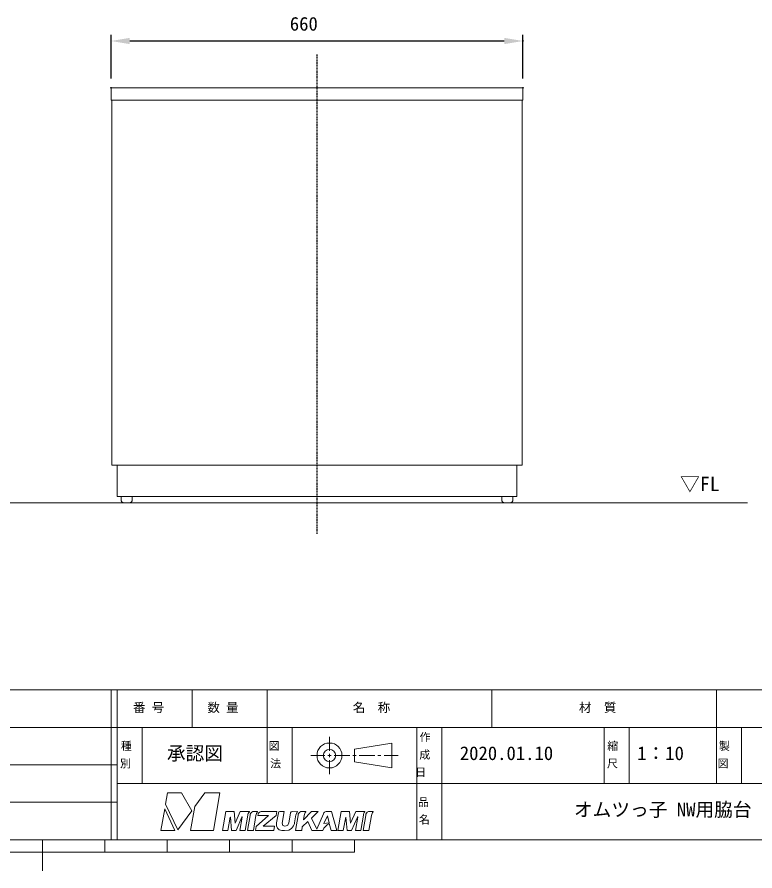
# Model space of a CAD drawing. Units: millimetres, scale not verified. Extents: x -203 to 203, y -143 to 143.
# Drawn here: x -4.1 to 114.2, y -143 to -6.2 of the extents above; entities that cross this region are included whole.
import ezdxf
from ezdxf.enums import TextEntityAlignment as Align

# ---------------------------------------------------------------- set-up
doc = ezdxf.new("R2010")
doc.units = ezdxf.units.MM
doc.header["$LTSCALE"] = 0.5
doc.header["$PDMODE"] = 32
doc.header["$PDSIZE"] = 0.1
doc.linetypes.add('USER1', pattern=[0.629921, 0.393701, -0.07874, 0.07874, -0.07874])
for name, color, linetype, lineweight in [('0-1_DIMENSION_LINES$02_DIMENSI', 7, 'Continuous', 25), ('0-3_DIMENSION_LINES$03_LINES', 7, 'Continuous', 18), ('0-4_DIMENSION_LINES$01_CENTER_', 7, 'USER1', 25), ('0-5_図面_FORMAT$03_TEXT', 7, 'Continuous', 18), ('0-6_図面_FORMAT$02_LOGO$01_MZ_LO', 7, 'Continuous', 18), ('0-8_図面_FORMAT$01_WAKU$OUT_LINE', 6, 'Continuous', 18), ('0-9_図面_FORMAT$01_WAKU$SUB_LINE', 7, 'Continuous', 18)]:
    doc.layers.add(name, color=color, linetype=linetype, lineweight=lineweight)
doc.layers.add('0-2_DEFPOINTS', color=7, linetype='Continuous')
doc.styles.add('ＭＳ ゴシック', font='')
doc.styles.get('ＭＳ ゴシック').set_extended_font_data('MS Gothic')

# ---------------------------------------------------------------- blocks, each defined once
blk = doc.blocks.new('D2')
at = {"layer": '0-1_DIMENSION_LINES$02_DIMENSI'}
for p, q in [((442, 265), (442, 279)), ((448, 277), (568, 277)), ((574, 265), (574, 279))]:
    blk.add_line(p, q, dxfattribs=at)
for points in [[(448, 278), (448, 276), (442, 277)], [(568, 276), (568, 278), (574, 277)]]:
    blk.add_solid(points, dxfattribs=at)
at = {"layer": '0-2_DEFPOINTS'}
for p in [(574, 277), (442, 262), (574, 262)]:
    blk.add_point(p, dxfattribs=at)
at = {"layer": '0-1_DIMENSION_LINES$02_DIMENSI', "style": 'ＭＳ ゴシック'}
blk.add_text('660', height=4.399, dxfattribs=at).set_placement((499.286, 279), align=Align.BOTTOM_LEFT)
blk = doc.blocks.new('_X13')
at = {"layer": '0-5_図面_FORMAT$03_TEXT', "style": 'ＭＳ ゴシック'}
for s, p in [('製', (636.801, 49.002)), ('図', (636.385, 43.38))]:
    blk.add_text(s, height=2.566, dxfattribs=at).set_placement(p, align=Align.BOTTOM_LEFT)
blk = doc.blocks.new('_X12')
at = {"layer": '0-5_図面_FORMAT$03_TEXT', "style": 'ＭＳ ゴシック'}
for s, p in [('縮', (601.025, 49.002)), ('尺', (600.952, 43.38))]:
    blk.add_text(s, height=2.566, dxfattribs=at).set_placement(p, align=Align.BOTTOM_LEFT)
blk = doc.blocks.new('_X11')
at = {"layer": '0-5_図面_FORMAT$03_TEXT', "style": 'ＭＳ ゴシック'}
for s, p in [('品', (540.35, 31.002)), ('名', (540.651, 25.38))]:
    blk.add_text(s, height=2.566, dxfattribs=at).set_placement(p, align=Align.BOTTOM_LEFT)
blk = doc.blocks.new('_X10')
at = {"layer": '0-5_図面_FORMAT$03_TEXT', "style": 'ＭＳ ゴシック'}
for s, p in [('種', (445.127, 49.002)), ('別', (444.903, 43.38))]:
    blk.add_text(s, height=2.566, dxfattribs=at).set_placement(p, align=Align.BOTTOM_LEFT)
blk = doc.blocks.new('_X9')
at = {"layer": '0-5_図面_FORMAT$03_TEXT', "style": 'ＭＳ ゴシック'}
for s, p in [('図', (492.487, 49.002)), ('法', (492.977, 43.38))]:
    blk.add_text(s, height=2.566, dxfattribs=at).set_placement(p, align=Align.BOTTOM_LEFT)
blk = doc.blocks.new('_X8')
at = {"layer": '0-5_図面_FORMAT$03_TEXT', "style": 'ＭＳ ゴシック'}
for s, p in [('作', (540.875, 51.813)), ('成', (540.801, 46.191)), ('日', (539.482, 40.568))]:
    blk.add_text(s, height=2.566, dxfattribs=at).set_placement(p, align=Align.BOTTOM_LEFT)

msp = doc.modelspace()

# ---------------------------------------------------------------- linework, layer by layer
at = {"layer": '0-3_DIMENSION_LINES$03_LINES'}
for p, q in [((12.6, -83), (12.6, -83.5)), ((14.4, -83), (12.6, -83)), ((14.4, -83.5), (14.4, -83)), ((73.6, -83.5), (73.6, -83)), ((73.6, -83), (75.4, -83)), ((75.4, -83), (75.4, -83.5)), ((-92, -84), (113, -84)), ((13.1, -84), (13.9, -84)), ((74.9, -84), (74.1, -84))]:
    msp.add_line(p, q, dxfattribs=at)
for points in [[(11, -17.5), (77, -17.5), (77, -19.5), (11, -19.5)], [(11.1, -19.5), (76.9, -19.5), (76.9, -78), (11.1, -78)], [(12, -78), (76, -78), (76, -83), (12, -83)]]:
    msp.add_lwpolyline(points, close=True, dxfattribs=at)
for centre, start, end in [((13.1, -83.5), 180, 270), ((13.9, -83.5), 270, 0), ((74.1, -83.5), 180, 270), ((74.9, -83.5), 270, 0)]:
    msp.add_arc(centre, 0.5, start, end, dxfattribs=at)
at = {"layer": '0-4_DIMENSION_LINES$01_CENTER_'}
msp.add_line((44, -89), (44, -12), dxfattribs=at)
at = {"layer": '0-5_図面_FORMAT$03_TEXT'}
for p, q in [((46, -123.75), (46, -121.5)), ((56, -122.5), (50, -123.5)), ((56, -126.5), (56, -122.5)), ((45.25, -124.5), (43, -124.5)), ((46.25, -124.5), (45.75, -124.5)), ((46, -124.75), (46, -124.25)), ((49.25, -124.5), (46.75, -124.5)), ((50.25, -124.5), (49.75, -124.5)), ((50, -123.5), (50, -125.5)), ((53.25, -124.5), (50.75, -124.5)), ((54.25, -124.5), (53.75, -124.5)), ((57, -124.5), (54.75, -124.5)), ((46, -127.5), (46, -125.25)), ((50, -125.5), (56, -126.5))]:
    msp.add_line(p, q, dxfattribs=at)
for radius in [2, 1]:
    msp.add_circle((46, -124.5), radius, dxfattribs=at)
at = {"layer": '0-6_図面_FORMAT$02_LOGO$01_MZ_LO'}
for p, q in [((37.5368, -133.5001), (35.0653, -133.5001)), ((46.3372, -133.5001), (45.4679, -133.5001)), ((40.3739, -135.4237), (40.3965, -135.3012)), ((40.3965, -135.3012), (40.3965, -135.3012)), ((40.2333, -135.7779), (40.2903, -135.6677))]:
    msp.add_line(p, q, dxfattribs=at)
for points in [[(23.9185, -133.3532), (22.2811, -130.5), (20.052, -130.5), (19.7334, -132.3069), (21.6797, -136.412)], [(28.4519, -130.5), (26.0068, -130.5), (24.423, -132.6639), (23.7466, -136.5), (27.394, -136.5)], [(18.994, -136.5), (21.2213, -136.5), (19.5978, -133.0758)], [(45.1097, -135.4167), (45.6797, -134.1656), (45.9339, -135.2805)]]:
    msp.add_lwpolyline(points, close=True, dxfattribs=at)
for points in [[(33.1643, -133.5221), (33.1564, -133.5001), (31.6973, -133.5001), (30.8813, -135.3254), (30.7128, -133.5001), (29.3797, -133.5001), (28.8508, -136.5), (29.7077, -136.5), (30.085, -134.3718), (30.1212, -134.3718), (30.3134, -136.5), (31.0307, -136.5), (31.9772, -134.3718)], [(32.0194, -134.3718), (31.6421, -136.5), (32.493, -136.5), (32.9191, -134.0808)], [(33.2994, -134.1367), (32.8831, -136.5), (33.7988, -136.5), (34.2223, -134.0946)], [(34.4907, -133.528), (34.4785, -133.5001), (33.7311, -133.5001)], [(34.5924, -133.8998), (34.52, -134.1359), (36.248, -134.138), (34.2351, -135.8723), (34.125, -136.5), (37.0697, -136.5), (37.1838, -135.8537), (35.3578, -135.8512), (37.4305, -134.0987), (37.5368, -133.5001)], [(37.8062, -133.6918), (37.5241, -135.2886), (37.5207, -135.7942), (37.6572, -136.1388), (37.9298, -136.3967), (38.3411, -136.5181), (38.8134, -136.5486), (39.4797, -136.4487), (39.8948, -136.201), (40.2275, -135.7892)], [(39.7553, -133.6956), (39.4664, -135.331), (39.2624, -135.7153), (38.8631, -135.8509), (38.5099, -135.7132), (38.4414, -135.331), (38.7636, -133.5001), (38.0482, -133.5001)], [(40.8635, -133.5423), (40.8489, -133.5001), (40.7137, -133.5065), (40.0021, -133.5001)], [(40.3988, -135.2886), (40.6262, -134.0012), (40.8635, -133.5423)], [(42.2217, -133.528), (42.2092, -133.5001), (41.4125, -133.5001)], [(45.0487, -133.8322), (43.9945, -136.289), (43.107, -134.5303), (44.1923, -133.5001), (43.1434, -133.5001), (41.8365, -134.8052), (41.959, -134.0946)], [(45.9654, -135.4039), (46.2447, -136.5), (47.188, -136.5), (46.3372, -133.5001)], [(51.6741, -133.5221), (51.6663, -133.5001), (50.2071, -133.5001), (49.3912, -135.3254), (49.2227, -133.5001), (47.8896, -133.5001), (47.3606, -136.5), (48.2176, -136.5), (48.5948, -134.3718), (48.631, -134.3718), (48.8233, -136.5), (49.5406, -136.5), (50.4871, -134.3718)], [(50.5292, -134.3718), (50.152, -136.5), (51.0029, -136.5), (51.429, -134.0808)], [(51.8093, -134.1367), (51.3929, -136.5), (52.3087, -136.5), (52.7322, -134.0946)], [(53.0005, -133.528), (52.9883, -133.5001), (52.241, -133.5001)], [(40.9871, -134.1367), (40.5715, -136.5), (41.5368, -136.5), (41.5384, -136.5), (41.5439, -136.5), (41.6443, -135.9188), (42.5284, -135.0795), (43.1843, -136.5), (44.9459, -136.5)]]:
    msp.add_lwpolyline(points, dxfattribs=at)
for centre, radius, start, end in [((33.7742, -134.1229), 0.8561, 135.436, 177.18162), ((33.898, -134.0779), 0.6015, 106.10853, 185.61083), ((35.2047, -134.2131), 0.9895, 136.18472, 173.12017), ((35.0741, -133.9901), 0.4901, 91.03463, 169.38909), ((38.0431, -133.7422), 0.2422, 88.80192, 167.99496), ((39.9968, -133.7469), 0.2469, 88.77298, 167.99431), ((41.5809, -134.073), 0.5972, 106.38228, 186.12371), ((42.933, -134.202), 0.9799, 136.54508, 173.70767), ((45.4594, -133.9198), 0.4199, 88.83548, 167.9571), ((52.2841, -134.1229), 0.8561, 135.436, 177.18162), ((52.4079, -134.0779), 0.6015, 106.10853, 185.61083), ((53.7145, -134.2131), 0.9895, 136.18472, 173.12017), ((31.9983, -134.363), 0.0228, 337.38667, 202.61333), ((39.5102, -135.2642), 0.8783, 332.65034, 349.54143), ((38.5515, -134.9606), 1.8762, 349.54143, 349.93236), ((46.8386, -137.2383), 2.0316, 115.4544, 158.69079), ((50.5082, -134.363), 0.0228, 337.38667, 202.61333), ((38.9196, -135.0984), 1.4791, 332.15939, 332.65034)]:
    msp.add_arc(centre, radius, start, end, dxfattribs=at)
at = {"layer": '0-8_図面_FORMAT$01_WAKU$OUT_LINE'}
for p, q in [((198, -114), (-198, -114)), ((11, -114), (11, -138)), ((12, -114), (12, -138)), ((198, -120), (-78, -120)), ((-198, -138), (198, -138)), ((0, -138), (0, -143)), ((10, -140), (10, -138)), ((20, -140), (20, -138)), ((30, -140), (30, -138)), ((40, -140), (40, -138)), ((50, -140), (50, -138)), ((-50, -140), (50, -140))]:
    msp.add_line(p, q, dxfattribs=at)
at = {"layer": '0-9_図面_FORMAT$01_WAKU$SUB_LINE'}
for p, q in [((24, -114), (24, -120)), ((36, -129), (36, -114)), ((72, -114), (72, -120)), ((108, -129), (108, -114)), ((16, -129), (16, -120)), ((40, -120), (40, -129)), ((60, -138), (60, -120)), ((64, -138), (64, -120)), ((90, -129), (90, -120)), ((94, -129), (94, -120)), ((112, -129), (112, -120)), ((12, -126), (-78, -126)), ((12, -129), (144, -129)), ((12, -132), (-78, -132))]:
    msp.add_line(p, q, dxfattribs=at)

# ---------------------------------------------------------------- block references
at = {"layer": '0-1_DIMENSION_LINES$02_DIMENSI', "xscale": 0.5, "yscale": 0.5}
msp.add_blockref('D2', (-210, -148.5), dxfattribs=at)
at = {"layer": '0-5_図面_FORMAT$03_TEXT', "xscale": 0.5, "yscale": 0.5}
for name in ['_X8', '_X10', '_X9', '_X12', '_X13', '_X11']:
    msp.add_blockref(name, (-210, -148.5), dxfattribs=at)

# ---------------------------------------------------------------- texts
at = {"layer": '0-1_DIMENSION_LINES$02_DIMENSI', "style": 'ＭＳ ゴシック'}
msp.add_text('▽FL', height=2.328, dxfattribs=at).set_placement((102.1706, -82.8388), align=Align.BOTTOM_LEFT)
at = {"layer": '0-5_図面_FORMAT$03_TEXT', "style": 'ＭＳ ゴシック'}
for s, height, p in [('番 号', 1.466, (14.5112, -117.9799)), ('数 量', 1.466, (26.4452, -117.9799)), ('名\u3000称', 1.466, (49.7337, -117.9799)), ('材\u3000質', 1.466, (85.975, -117.9799)), ('承認図', 2.199, (19.9406, -125.9023)), ('2020.01.10', 2.199, (66.8822, -125.8936)), ('1：10', 2.199, (95.3078, -125.9023)), ('オムツっ子 NW用脇台', 2.199, (85.1591, -134.9198))]:
    msp.add_text(s, height=height, dxfattribs=at).set_placement(p, align=Align.BOTTOM_LEFT)

doc.saveas('drawing.dxf')
